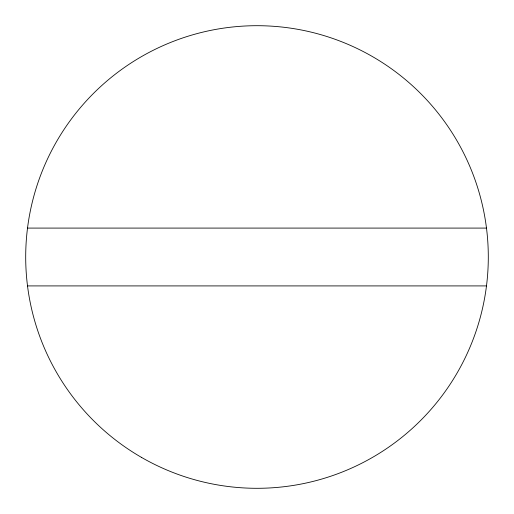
<?xml version="1.0" encoding="UTF-8"?>
<svg xmlns="http://www.w3.org/2000/svg" width="514" height="514" viewBox="0 0 514 514"><rect width="100%" height="100%" fill="white"/><g stroke="black" fill="none" stroke-linecap="round" stroke-linejoin="round"><path stroke-width="0.77" d="M27.512 228.087L486.488 228.087M27.512 285.912L486.488 285.912M141.35 457.312A231.3 231.3 0 0 0 488.3 257A231.3 231.3 0 0 0 141.35 56.688A231.3 231.3 0 0 0 141.35 457.312"/></g></svg>
